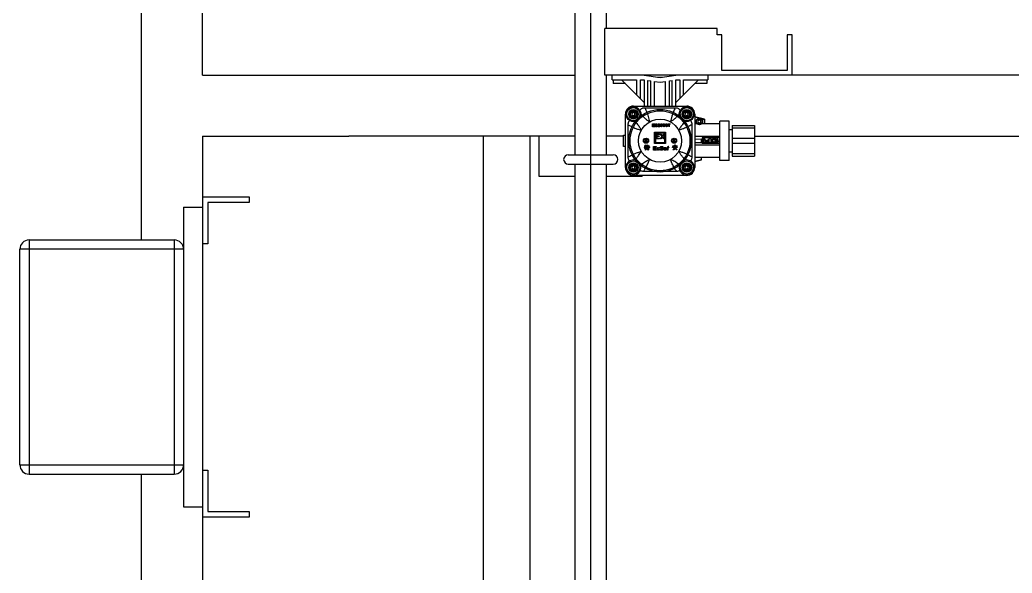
# Model space of a CAD drawing. Header units: millimetres. Extents: x 18255 to 228708, y -2217 to 146640.
# Drawn here: x 95527 to 96587, y 87954 to 88545 of the extents above; entities that cross this region are included whole.
import ezdxf

# ---------------------------------------------------------------- set-up
doc = ezdxf.new("R2010")
doc.units = ezdxf.units.MM
doc.layers.add('设备', color=8, linetype='Continuous')

msp = doc.modelspace()

# ---------------------------------------------------------------- linework, layer by layer
at = {"layer": '设备'}
for p, q in [((95656.6, 88309.9), (95656.6, 90161.2)), ((95721.6, 88485.8), (95721.6, 90161.2)), ((96136.6, 85223.8), (96136.6, 89682.9)), ((96119.8, 88400.8), (96119.8, 89600.9)), ((96153.5, 88535.8), (96153.5, 89600.9)), ((96271.6, 88535.8), (96151.6, 88535.8)), ((96151.6, 88485.8), (96151.6, 88535.8)), ((96271.6, 88528.8), (96271.6, 88535.8)), ((96276.6, 88528.8), (96271.6, 88528.8)), ((96276.6, 88490.8), (96276.6, 88528.8)), ((96351.6, 88528.8), (96346.6, 88528.8)), ((96346.6, 88528.8), (96346.6, 88490.8)), ((96351.6, 88485.8), (96351.6, 88528.8)), ((95721.6, 88485.8), (95878.1, 88485.8)), ((95878.1, 88485.8), (96119.8, 88485.8)), ((96752.9, 88485.8), (96151.6, 88485.8)), ((96153.5, 88400.8), (96153.5, 88485.8)), ((96159.6, 88480.8), (96159.6, 88485.8)), ((96193.6, 88485.8), (96210.6, 88483.4)), ((96210.6, 88483.4), (96227.6, 88485.8)), ((96261.6, 88485.8), (96261.6, 88480.8)), ((96346.6, 88490.8), (96276.6, 88490.8)), ((96159.6, 88480.8), (96185.6, 88480.8)), ((96160.6, 88480.8), (96160.6, 88476.8)), ((96173.6, 88476.8), (96160.6, 88476.8)), ((96193.6, 88456.8), (96169.6, 88480.8)), ((96185.6, 88480.8), (96185.6, 88464.8)), ((96189.6, 88480.8), (96193.3, 88480.8)), ((96189.6, 88460.8), (96189.6, 88480.8)), ((96193.3, 88480.8), (96193.6, 88480.8)), ((96193.6, 88480.8), (96193.6, 88452.8)), ((96197.6, 88480.2), (96200.6, 88479.8)), ((96197.6, 88452.8), (96197.6, 88480.2)), ((96200.6, 88452.8), (96200.6, 88479.8)), ((96204.6, 88479.2), (96210.6, 88478.4)), ((96204.6, 88452.8), (96204.6, 88479.2)), ((96207.8, 88483.8), (96213.4, 88483.8)), ((96210.6, 88478.4), (96216.6, 88479.2)), ((96216.6, 88452.8), (96216.6, 88479.2)), ((96220.6, 88479.8), (96223.6, 88480.2)), ((96220.6, 88452.8), (96220.6, 88479.8)), ((96223.6, 88452.8), (96223.6, 88480.2)), ((96227.6, 88480.8), (96228, 88480.8)), ((96251.6, 88480.8), (96227.6, 88456.8)), ((96227.6, 88452.8), (96227.6, 88480.8)), ((96228, 88480.8), (96231.6, 88480.8)), ((96231.6, 88480.8), (96231.6, 88460.8)), ((96235.6, 88480.8), (96261.6, 88480.8)), ((96235.6, 88464.8), (96235.6, 88480.8)), ((96260.6, 88476.8), (96247.6, 88476.8)), ((96260.6, 88480.8), (96260.6, 88476.8)), ((96182.1, 88452.8), (96239.1, 88452.8)), ((96173.6, 88387.3), (96173.6, 88444.3)), ((96181.2, 88445.9), (96180.4, 88444.3)), ((96180.4, 88444.3), (96181.2, 88442.8)), ((96183, 88445.9), (96181.2, 88445.9)), ((96181.2, 88442.8), (96183, 88442.8)), ((96183.9, 88444.3), (96183, 88445.9)), ((96183, 88442.8), (96183.9, 88444.3)), ((96194.4, 88451.1), (96226.8, 88451.1)), ((96238.2, 88445.9), (96237.4, 88444.3)), ((96237.4, 88444.3), (96238.2, 88442.8)), ((96240, 88445.9), (96238.2, 88445.9)), ((96238.2, 88442.8), (96240, 88442.8)), ((96240.9, 88444.3), (96240, 88445.9)), ((96240, 88442.8), (96240.9, 88444.3)), ((96247.6, 88444.3), (96247.6, 88387.3)), ((96176.6, 88398.5), (96176.6, 88432.9)), ((96202.6, 88433.8), (96204.9, 88433.8)), ((96202.6, 88430.8), (96202.6, 88433.8)), ((96204.9, 88433.5), (96203, 88433.5)), ((96203, 88433.5), (96203, 88432.6)), ((96203, 88432.6), (96204.6, 88432.6)), ((96204.6, 88432.2), (96203, 88432.2)), ((96203, 88432.2), (96203, 88431.2)), ((96203, 88431.2), (96204.9, 88431.2)), ((96204.6, 88432.6), (96204.6, 88432.2)), ((96204.9, 88433.8), (96204.9, 88433.5)), ((96204.9, 88431.2), (96204.9, 88430.8)), ((96205.4, 88431.7), (96205.7, 88431.7)), ((96205.4, 88431.4), (96205.4, 88431.7)), ((96205.6, 88431.1), (96205.4, 88431.4)), ((96205.5, 88433.1), (96205.6, 88433.4)), ((96205.5, 88432.9), (96205.5, 88433.1)), ((96205.6, 88432.6), (96205.5, 88432.9)), ((96205.6, 88433.4), (96205.9, 88433.6)), ((96205.9, 88432.4), (96205.6, 88432.6)), ((96205.9, 88430.9), (96205.6, 88431.1)), ((96205.7, 88431.7), (96205.8, 88431.5)), ((96205.8, 88431.5), (96206, 88431.3)), ((96205.9, 88433.6), (96206.1, 88433.8)), ((96206, 88433.3), (96205.9, 88433.1)), ((96205.9, 88433.1), (96205.9, 88432.9)), ((96205.9, 88432.9), (96206, 88432.7)), ((96206.1, 88432.2), (96205.9, 88432.4)), ((96206.2, 88433.4), (96206, 88433.3)), ((96206, 88432.7), (96206.2, 88432.6)), ((96206, 88431.3), (96206.2, 88431.2)), ((96206.1, 88433.8), (96206.4, 88433.8)), ((96206.4, 88432.2), (96206.1, 88432.2)), ((96206.4, 88433.5), (96206.2, 88433.4)), ((96206.2, 88432.6), (96206.4, 88432.6)), ((96206.2, 88431.2), (96206.7, 88431.2)), ((96206.4, 88433.8), (96206.7, 88433.8)), ((96206.7, 88433.5), (96206.4, 88433.5)), ((96206.4, 88432.6), (96206.7, 88432.6)), ((96206.7, 88432.2), (96206.4, 88432.2)), ((96206.7, 88433.8), (96207, 88433.8)), ((96206.9, 88433.4), (96206.7, 88433.5)), ((96206.7, 88432.6), (96207, 88432.5)), ((96207, 88432.1), (96206.7, 88432.2)), ((96206.7, 88431.2), (96207, 88431.3)), ((96207, 88433.3), (96206.9, 88433.4)), ((96207, 88433.8), (96207.2, 88433.6)), ((96207.1, 88433.1), (96207, 88433.3)), ((96207, 88432.5), (96207.3, 88432.4)), ((96207.2, 88432), (96207, 88432.1)), ((96207, 88431.3), (96207.2, 88431.4)), ((96207.3, 88431), (96207, 88430.9)), ((96207.5, 88433.1), (96207.1, 88433.1)), ((96207.2, 88433.6), (96207.4, 88433.3)), ((96207.3, 88431.8), (96207.2, 88432)), ((96207.2, 88431.4), (96207.3, 88431.6)), ((96207.3, 88432.4), (96207.5, 88432.1)), ((96207.3, 88431.6), (96207.3, 88431.8)), ((96207.5, 88431.3), (96207.3, 88431)), ((96207.4, 88433.3), (96207.5, 88433.1)), ((96207.5, 88432.1), (96207.7, 88431.9)), ((96207.7, 88431.5), (96207.5, 88431.3)), ((96207.7, 88431.9), (96207.7, 88431.5)), ((96208.2, 88433.1), (96208.3, 88433.4)), ((96208.5, 88433.1), (96208.2, 88433.1)), ((96208.2, 88431.2), (96209.9, 88432.7)), ((96208.2, 88430.8), (96208.2, 88431.2)), ((96208.3, 88433.4), (96208.5, 88433.6)), ((96208.5, 88433.6), (96208.8, 88433.8)), ((96208.7, 88433.3), (96208.5, 88433.1)), ((96208.9, 88433.5), (96208.7, 88433.3)), ((96210.2, 88432.6), (96208.7, 88431.2)), ((96208.7, 88431.2), (96210.4, 88431.2)), ((96208.8, 88433.8), (96209.2, 88433.8)), ((96209.2, 88433.5), (96208.9, 88433.5)), ((96209.2, 88433.8), (96209.5, 88433.8)), ((96209.4, 88433.5), (96209.2, 88433.5)), ((96209.7, 88433.5), (96209.4, 88433.5)), ((96209.5, 88433.8), (96209.9, 88433.8)), ((96209.9, 88433.3), (96209.7, 88433.5)), ((96209.9, 88433.8), (96210.1, 88433.6)), ((96210, 88433.1), (96209.9, 88433.3)), ((96209.9, 88432.7), (96210, 88433)), ((96210, 88433), (96210, 88433.1)), ((96210.1, 88433.6), (96210.4, 88433.4)), ((96210.4, 88432.7), (96210.2, 88432.6)), ((96210.4, 88433.4), (96210.4, 88433.1)), ((96210.4, 88433.1), (96210.4, 88433)), ((96210.4, 88433), (96210.4, 88432.7)), ((96210.4, 88431.2), (96210.4, 88430.8)), ((96210.9, 88432.6), (96211, 88432.9)), ((96210.9, 88432), (96210.9, 88432.6)), ((96211, 88431.7), (96210.9, 88432)), ((96211, 88433.1), (96211.2, 88433.4)), ((96211, 88432.9), (96211, 88433.1)), ((96211, 88431.5), (96211, 88431.7)), ((96211.2, 88431.3), (96211, 88431.5)), ((96211.2, 88433.4), (96211.4, 88433.6)), ((96211.3, 88432.9), (96211.2, 88432.6)), ((96211.2, 88432.6), (96211.2, 88432.1)), ((96211.2, 88432.1), (96211.3, 88431.7)), ((96211.4, 88431.1), (96211.2, 88431.3)), ((96211.5, 88433.3), (96211.3, 88432.9)), ((96211.3, 88431.7), (96211.5, 88431.3)), ((96211.4, 88433.6), (96211.7, 88433.8)), ((96211.7, 88430.9), (96211.4, 88431.1)), ((96211.7, 88433.5), (96211.5, 88433.3)), ((96211.5, 88431.3), (96211.7, 88431.2)), ((96211.7, 88433.8), (96212, 88433.8)), ((96212, 88433.5), (96211.7, 88433.5)), ((96211.7, 88431.2), (96212, 88431.2)), ((96212, 88433.8), (96212.4, 88433.8)), ((96212.4, 88433.5), (96212, 88433.5)), ((96212, 88431.2), (96212.4, 88431.2)), ((96212.4, 88433.8), (96212.7, 88433.6)), ((96212.5, 88433.3), (96212.4, 88433.5)), ((96212.4, 88431.2), (96212.5, 88431.3)), ((96212.7, 88431.1), (96212.4, 88430.9)), ((96212.8, 88432.9), (96212.5, 88433.3)), ((96212.5, 88431.3), (96212.8, 88431.7)), ((96212.7, 88433.6), (96212.9, 88433.4)), ((96212.9, 88431.3), (96212.7, 88431.1)), ((96212.9, 88432.6), (96212.8, 88432.9)), ((96212.8, 88431.7), (96212.9, 88432.1)), ((96212.9, 88433.4), (96213, 88433.1)), ((96212.9, 88432.1), (96212.9, 88432.6)), ((96213, 88431.5), (96212.9, 88431.3)), ((96213, 88433.1), (96213.1, 88432.9)), ((96213.1, 88431.7), (96213, 88431.5)), ((96213.1, 88432.9), (96213.2, 88432.6)), ((96213.2, 88432), (96213.1, 88431.7)), ((96213.2, 88432.6), (96213.2, 88432)), ((96213.7, 88432.9), (96213.8, 88433.1)), ((96213.7, 88432.6), (96213.7, 88432.9)), ((96213.7, 88432), (96213.7, 88432.6)), ((96213.7, 88431.7), (96213.7, 88432)), ((96213.8, 88431.5), (96213.7, 88431.7)), ((96213.8, 88433.1), (96213.9, 88433.4)), ((96213.9, 88431.3), (96213.8, 88431.5)), ((96213.9, 88433.4), (96214.1, 88433.6)), ((96214.1, 88431.1), (96213.9, 88431.3)), ((96214.3, 88433.3), (96214, 88432.9)), ((96214, 88432.9), (96214, 88432.6)), ((96214, 88432.6), (96214, 88432.1)), ((96214, 88432.1), (96214, 88431.7)), ((96214, 88431.7), (96214.3, 88431.3)), ((96214.1, 88433.6), (96214.4, 88433.8)), ((96214.4, 88430.9), (96214.1, 88431.1)), ((96214.5, 88433.5), (96214.3, 88433.3)), ((96214.3, 88431.3), (96214.5, 88431.2)), ((96214.4, 88433.8), (96214.8, 88433.8)), ((96214.8, 88433.5), (96214.5, 88433.5)), ((96214.5, 88431.2), (96214.8, 88431.2)), ((96214.8, 88433.8), (96215.2, 88433.8)), ((96215.1, 88433.5), (96214.8, 88433.5)), ((96214.8, 88431.2), (96215.1, 88431.2)), ((96215.3, 88433.3), (96215.1, 88433.5)), ((96215.1, 88431.2), (96215.3, 88431.3)), ((96215.2, 88433.8), (96215.5, 88433.6)), ((96215.5, 88431.1), (96215.2, 88430.9)), ((96215.5, 88432.9), (96215.3, 88433.3)), ((96215.3, 88431.3), (96215.5, 88431.7)), ((96215.5, 88433.6), (96215.7, 88433.4)), ((96215.6, 88432.6), (96215.5, 88432.9)), ((96215.5, 88431.7), (96215.6, 88432.1)), ((96215.7, 88431.3), (96215.5, 88431.1)), ((96215.6, 88432.1), (96215.6, 88432.6)), ((96215.7, 88433.4), (96215.8, 88433.1)), ((96215.8, 88431.5), (96215.7, 88431.3)), ((96215.8, 88433.1), (96215.9, 88432.9)), ((96215.9, 88431.7), (96215.8, 88431.5)), ((96215.9, 88432.9), (96215.9, 88432.6)), ((96215.9, 88432.6), (96215.9, 88432)), ((96215.9, 88432), (96215.9, 88431.7)), ((96216.4, 88432.6), (96216.5, 88432.9)), ((96216.4, 88432), (96216.4, 88432.6)), ((96216.5, 88431.7), (96216.4, 88432)), ((96216.5, 88433.1), (96216.7, 88433.4)), ((96216.5, 88432.9), (96216.5, 88433.1)), ((96216.5, 88431.5), (96216.5, 88431.7)), ((96216.7, 88431.3), (96216.5, 88431.5)), ((96216.7, 88433.4), (96216.9, 88433.6)), ((96216.8, 88432.9), (96216.7, 88432.6)), ((96216.7, 88432.6), (96216.7, 88432.1)), ((96216.7, 88432.1), (96216.8, 88431.7)), ((96216.9, 88431.1), (96216.7, 88431.3)), ((96217, 88433.3), (96216.8, 88432.9)), ((96216.8, 88431.7), (96217, 88431.3)), ((96216.9, 88433.6), (96217.2, 88433.8)), ((96217.2, 88430.9), (96216.9, 88431.1)), ((96217.2, 88433.5), (96217, 88433.3)), ((96217, 88431.3), (96217.2, 88431.2)), ((96217.2, 88433.8), (96217.5, 88433.8)), ((96217.5, 88433.5), (96217.2, 88433.5)), ((96217.2, 88431.2), (96217.5, 88431.2)), ((96217.5, 88433.8), (96217.9, 88433.8)), ((96217.9, 88433.5), (96217.5, 88433.5)), ((96217.5, 88431.2), (96217.9, 88431.2)), ((96217.9, 88433.8), (96218.2, 88433.6)), ((96218, 88433.3), (96217.9, 88433.5)), ((96217.9, 88431.2), (96218, 88431.3)), ((96218.2, 88431.1), (96217.9, 88430.9)), ((96218.3, 88432.9), (96218, 88433.3)), ((96218, 88431.3), (96218.3, 88431.7)), ((96218.2, 88433.6), (96218.4, 88433.4)), ((96218.4, 88431.3), (96218.2, 88431.1)), ((96218.4, 88432.6), (96218.3, 88432.9)), ((96218.3, 88431.7), (96218.4, 88432.1)), ((96218.4, 88433.4), (96218.5, 88433.1)), ((96218.4, 88432.1), (96218.4, 88432.6)), ((96218.5, 88431.5), (96218.4, 88431.3)), ((96218.5, 88433.1), (96218.6, 88432.9)), ((96218.6, 88431.7), (96218.5, 88431.5)), ((96218.6, 88432.9), (96218.7, 88432.6)), ((96218.7, 88432), (96218.6, 88431.7)), ((96218.7, 88432.6), (96218.7, 88432)), ((96219.2, 88433.8), (96221.5, 88433.8)), ((96219.2, 88433.5), (96219.2, 88433.8)), ((96220.2, 88433.5), (96219.2, 88433.5)), ((96220.2, 88430.8), (96220.2, 88433.5)), ((96221.5, 88433.5), (96220.5, 88433.5)), ((96220.5, 88433.5), (96220.5, 88430.8)), ((96221.5, 88433.8), (96221.5, 88433.5)), ((96244.6, 88432.9), (96244.6, 88398.5)), ((96258, 88438.7), (96247.6, 88441.3)), ((96247.6, 88441.2), (96258, 88438.6)), ((96250.2, 88433.8), (96247.6, 88433.8)), ((96251.7, 88437.9), (96250.9, 88436.3)), ((96250.9, 88436.3), (96251.7, 88434.8)), ((96253.5, 88437.9), (96251.7, 88437.9)), ((96251.7, 88434.8), (96253.5, 88434.8)), ((96254.4, 88436.3), (96253.5, 88437.9)), ((96253.5, 88434.8), (96254.4, 88436.3)), ((96258, 88433.8), (96255, 88433.8)), ((96258, 88438.7), (96258, 88433.8)), ((96274.6, 88433.8), (96258, 88433.8)), ((96284.6, 88436.8), (96274.6, 88436.8)), ((96274.6, 88394.8), (96274.6, 88436.8)), ((96284.6, 88394.8), (96284.6, 88436.8)), ((96287.6, 88432.1), (96311.6, 88432.1)), ((96287.6, 88432.1), (96287.6, 88399.5)), ((96311.6, 88432.1), (96311.6, 88399.5)), ((95721.6, 88420.8), (95878.1, 88420.8)), ((95721.6, 88420.8), (95721.6, 87426.9)), ((96119.8, 88420.8), (95878.1, 88420.8)), ((96021.6, 88420.8), (96021.6, 88100.4)), ((96071.6, 88420.8), (96071.6, 88100.4)), ((96081.6, 88377.8), (96081.6, 88420.8)), ((96171.6, 88420.8), (96153.5, 88420.8)), ((96171.6, 88421.8), (96173.6, 88421.8)), ((96171.6, 88409.8), (96171.6, 88421.8)), ((96204.9, 88430.8), (96202.6, 88430.8)), ((96204.6, 88424.8), (96216.6, 88424.8)), ((96204.6, 88412.8), (96204.6, 88424.8)), ((96215.6, 88423.8), (96205.6, 88423.8)), ((96205.6, 88423.8), (96205.6, 88413.8)), ((96206.2, 88430.8), (96205.9, 88430.9)), ((96206.7, 88430.8), (96206.2, 88430.8)), ((96206.4, 88422.8), (96210.2, 88422.8)), ((96206.4, 88417.8), (96206.4, 88422.8)), ((96207, 88430.9), (96206.7, 88430.8)), ((96210.2, 88422.2), (96207, 88422.2)), ((96207, 88422.2), (96207, 88420.8)), ((96207, 88420.8), (96209.7, 88420.8)), ((96210.4, 88430.8), (96208.2, 88430.8)), ((96209.7, 88420.8), (96209.7, 88420.2)), ((96210.2, 88422.8), (96210.2, 88422.2)), ((96212.8, 88420.4), (96211, 88422.8)), ((96211, 88422.8), (96211.6, 88422.8)), ((96211, 88417.8), (96212.8, 88420.4)), ((96211.6, 88422.8), (96213.1, 88420.8)), ((96212, 88430.8), (96211.7, 88430.9)), ((96212.4, 88430.9), (96212, 88430.8)), ((96213.1, 88420.8), (96214.5, 88422.8)), ((96215.2, 88422.8), (96213.4, 88420.4)), ((96213.4, 88420.4), (96215.2, 88417.8)), ((96214.8, 88430.8), (96214.4, 88430.9)), ((96214.5, 88422.8), (96215.2, 88422.8)), ((96215.2, 88430.9), (96214.8, 88430.8)), ((96215.6, 88413.8), (96215.6, 88423.8)), ((96216.6, 88424.8), (96216.6, 88412.8)), ((96217.5, 88430.8), (96217.2, 88430.9)), ((96217.9, 88430.9), (96217.5, 88430.8)), ((96220.5, 88430.8), (96220.2, 88430.8)), ((96284.6, 88427.8), (96287.6, 88427.8)), ((96287.6, 88429.5), (96311.6, 88429.5)), ((96311.6, 88420.8), (96752.9, 88420.8)), ((96173.6, 88409.8), (96171.6, 88409.8)), ((96193.9, 88408.6), (96194.3, 88409.9)), ((96194.3, 88409.9), (96194.4, 88410.7)), ((96195, 88416.9), (96194.4, 88415.8)), ((96194.4, 88415.8), (96195, 88414.8)), ((96194.4, 88410.7), (96194.8, 88410.5)), ((96194.7, 88410.3), (96194.5, 88409.7)), ((96194.8, 88410.4), (96194.7, 88410.3)), ((96194.8, 88410.5), (96194.8, 88410.4)), ((96196.2, 88416.9), (96195, 88416.9)), ((96195, 88414.8), (96196.2, 88414.8)), ((96195, 88411.4), (96195.7, 88411.2)), ((96195, 88409.7), (96195, 88411.4)), ((96195.7, 88411.1), (96195.5, 88410.8)), ((96195.5, 88410.8), (96195.5, 88409.7)), ((96195.7, 88411.2), (96195.7, 88411.1)), ((96195.7, 88409.7), (96195.9, 88410)), ((96195.9, 88410), (96196.2, 88409.6)), ((96196.1, 88410.2), (96196, 88410.4)), ((96196, 88410.4), (96197, 88410.4)), ((96197, 88410.2), (96196.1, 88410.2)), ((96196.9, 88415.8), (96196.2, 88416.9)), ((96196.2, 88414.8), (96196.9, 88415.8)), ((96197, 88411.4), (96197.7, 88411.1)), ((96197, 88410.4), (96197, 88411.4)), ((96197, 88409.4), (96197, 88410.2)), ((96197.7, 88411.1), (96197.5, 88410.9)), ((96197.5, 88410.9), (96197.5, 88410.4)), ((96197.5, 88410.4), (96198.2, 88410.4)), ((96198.8, 88410.2), (96197.5, 88410.2)), ((96197.5, 88410.2), (96197.5, 88409.4)), ((96198.2, 88410.4), (96198.5, 88410.8)), ((96198.5, 88410.8), (96198.6, 88410.8)), ((96198.6, 88410.8), (96198.9, 88410.3)), ((96198.9, 88410.3), (96198.8, 88410.2)), ((96203.6, 88409.8), (96206.6, 88409.8)), ((96203.6, 88405.8), (96203.6, 88409.8)), ((96216.6, 88412.8), (96204.6, 88412.8)), ((96205.6, 88413.8), (96215.6, 88413.8)), ((96210.2, 88417.8), (96206.4, 88417.8)), ((96206.6, 88409.8), (96206.6, 88409.3)), ((96209.7, 88420.2), (96207, 88420.2)), ((96207, 88420.2), (96207, 88418.5)), ((96207, 88418.5), (96210.2, 88418.5)), ((96210.2, 88418.5), (96210.2, 88417.8)), ((96211.6, 88417.8), (96211, 88417.8)), ((96211.4, 88409.6), (96211.8, 88409.7)), ((96213.1, 88419.9), (96211.6, 88417.8)), ((96211.8, 88409.7), (96212.1, 88409.8)), ((96212.1, 88409.8), (96212.5, 88409.8)), ((96212.5, 88409.8), (96212.9, 88409.7)), ((96212.9, 88409.7), (96213.3, 88409.5)), ((96214.5, 88417.8), (96213.1, 88419.9)), ((96215.2, 88417.8), (96214.5, 88417.8)), ((96218.9, 88409.6), (96219.3, 88409.7)), ((96219.3, 88409.7), (96219.7, 88409.8)), ((96219.7, 88409.8), (96220, 88409.8)), ((96220, 88409.8), (96220, 88409.6)), ((96224.2, 88409.7), (96224.3, 88409.8)), ((96224.3, 88409.8), (96224.5, 88409.9)), ((96225, 88416.9), (96224.4, 88415.8)), ((96224.4, 88415.8), (96225, 88414.8)), ((96224.5, 88410.1), (96224.6, 88410.2)), ((96224.5, 88409.9), (96224.5, 88410.1)), ((96224.6, 88410.5), (96224.7, 88410.7)), ((96224.6, 88410.2), (96224.6, 88410.5)), ((96224.7, 88410.8), (96224.8, 88410.8)), ((96224.7, 88410.7), (96224.7, 88410.8)), ((96224.8, 88410.8), (96224.9, 88410.5)), ((96224.9, 88410.5), (96226.5, 88410.5)), ((96225, 88409.9), (96224.9, 88409.7)), ((96226.2, 88416.9), (96225, 88416.9)), ((96225, 88414.8), (96226.2, 88414.8)), ((96228.3, 88410.2), (96225, 88410.2)), ((96225, 88410.2), (96225, 88409.9)), ((96225.8, 88408.8), (96226.3, 88410)), ((96226.2, 88411.4), (96226.1, 88411.5)), ((96226.1, 88411.5), (96226.2, 88411.5)), ((96226.9, 88415.8), (96226.2, 88416.9)), ((96226.2, 88414.8), (96226.9, 88415.8)), ((96226.2, 88411.5), (96226.6, 88411.3)), ((96226.3, 88411.1), (96226.2, 88411.4)), ((96226.4, 88410.9), (96226.3, 88411.1)), ((96226.3, 88410), (96226.9, 88409.7)), ((96226.4, 88410.7), (96226.4, 88410.9)), ((96226.5, 88410.5), (96226.4, 88410.7)), ((96226.6, 88411.3), (96226.8, 88411.2)), ((96226.9, 88410.8), (96226.6, 88410.5)), ((96226.6, 88410.5), (96228.3, 88410.5)), ((96226.8, 88411.2), (96226.9, 88411)), ((96226.9, 88411), (96226.9, 88410.8)), ((96228, 88409.6), (96228.3, 88410.2)), ((96228.4, 88409.9), (96228.2, 88409.6)), ((96228.3, 88410.5), (96228.5, 88410.7)), ((96228.7, 88410), (96228.4, 88409.9)), ((96228.5, 88410.7), (96229, 88410.2)), ((96228.5, 88410.7), (96228.5, 88410.7)), ((96228.9, 88410.1), (96228.7, 88410)), ((96229, 88410.2), (96228.9, 88410.1)), ((96274.6, 88420.3), (96247.6, 88420.3)), ((96247.6, 88417.8), (96255, 88417.6)), ((96247.6, 88413.9), (96255, 88414)), ((96247.6, 88411.3), (96274.6, 88411.3)), ((96255, 88414), (96255, 88417.6)), ((96274.6, 88418.8), (96255.6, 88418.8)), ((96255.6, 88418.8), (96255.6, 88412.8)), ((96274.6, 88412.8), (96255.6, 88412.8)), ((96256.6, 88417.8), (96258.4, 88417.8)), ((96256.6, 88413.8), (96256.6, 88417.8)), ((96258.4, 88413.8), (96256.6, 88413.8)), ((96258.4, 88417.3), (96256.9, 88417.3)), ((96256.9, 88417.3), (96256.9, 88416.2)), ((96256.9, 88416.2), (96258.2, 88416.2)), ((96258.2, 88415.7), (96256.9, 88415.7)), ((96256.9, 88415.7), (96256.9, 88414.3)), ((96256.9, 88414.3), (96258.4, 88414.3)), ((96258.2, 88416.2), (96258.2, 88415.7)), ((96258.4, 88417.8), (96258.4, 88417.3)), ((96258.4, 88414.3), (96258.4, 88413.8)), ((96259.5, 88415.2), (96258.8, 88416.6)), ((96258.8, 88416.6), (96259.1, 88416.6)), ((96258.8, 88413.8), (96259.5, 88415.2)), ((96259.1, 88413.8), (96258.8, 88413.8)), ((96259.1, 88416.6), (96259.7, 88415.5)), ((96259.7, 88414.9), (96259.1, 88413.8)), ((96259.7, 88415.5), (96260.2, 88416.6)), ((96260.2, 88413.8), (96259.7, 88414.9)), ((96260.5, 88416.6), (96259.8, 88415.2)), ((96259.8, 88415.2), (96260.5, 88413.8)), ((96260.2, 88416.6), (96260.5, 88416.6)), ((96260.5, 88413.8), (96260.2, 88413.8)), ((96260.9, 88415.5), (96261, 88415.9)), ((96260.9, 88414.9), (96260.9, 88415.5)), ((96261, 88414.5), (96260.9, 88414.9)), ((96261, 88416), (96261.2, 88416.3)), ((96261, 88415.9), (96261, 88416)), ((96261, 88414.3), (96261, 88414.5)), ((96261.2, 88414.1), (96261, 88414.3)), ((96261.2, 88416.3), (96261.3, 88416.5)), ((96261.3, 88416), (96261.2, 88415.7)), ((96261.2, 88415.7), (96261.2, 88415.5)), ((96261.2, 88415.5), (96261.2, 88414.9)), ((96261.2, 88414.9), (96261.3, 88414.5)), ((96261.3, 88413.9), (96261.2, 88414.1)), ((96261.3, 88416.5), (96261.5, 88416.6)), ((96261.5, 88416.1), (96261.3, 88416)), ((96261.3, 88414.5), (96261.4, 88414.3)), ((96261.5, 88413.8), (96261.3, 88413.9)), ((96261.4, 88414.3), (96261.6, 88414.3)), ((96261.5, 88416.6), (96261.8, 88416.6)), ((96261.8, 88416.1), (96261.5, 88416.1)), ((96261.8, 88413.8), (96261.5, 88413.8)), ((96261.6, 88414.3), (96261.8, 88414.3)), ((96261.8, 88416.6), (96262, 88416.5)), ((96262, 88416), (96261.8, 88416.1)), ((96261.8, 88414.3), (96262, 88414.3)), ((96262, 88413.9), (96261.8, 88413.8)), ((96262, 88416.5), (96262.1, 88416.4)), ((96262.2, 88415.9), (96262, 88416)), ((96262, 88414.3), (96262.2, 88414.5)), ((96262.1, 88414), (96262, 88413.9)), ((96262.1, 88416.4), (96262.2, 88416.2)), ((96262.2, 88414.2), (96262.1, 88414)), ((96262.2, 88416.2), (96262.3, 88416)), ((96262.3, 88415.6), (96262.2, 88415.9)), ((96262.2, 88414.5), (96262.3, 88414.8)), ((96262.3, 88414.3), (96262.2, 88414.2)), ((96262.3, 88417.8), (96262.5, 88417.8)), ((96262.3, 88416), (96262.3, 88417.8)), ((96262.3, 88414.8), (96262.3, 88415.6)), ((96262.3, 88413.8), (96262.3, 88414.3)), ((96262.5, 88413.8), (96262.3, 88413.8)), ((96262.5, 88417.8), (96262.5, 88413.8)), ((96265.4, 88418), (96262.9, 88418)), ((96262.9, 88418), (96262.9, 88413.8)), ((96262.9, 88413.8), (96265.4, 88413.8)), ((96265.4, 88413.8), (96265.4, 88418)), ((96266.2, 88416.5), (96266.3, 88416.9)), ((96266.2, 88415.2), (96266.2, 88416.5)), ((96266.3, 88414.8), (96266.2, 88415.2)), ((96266.3, 88416.9), (96266.4, 88417.2)), ((96266.4, 88414.4), (96266.3, 88414.8)), ((96266.4, 88417.2), (96266.6, 88417.6)), ((96266.6, 88414.1), (96266.4, 88414.4)), ((96266.6, 88416.8), (96266.5, 88416.5)), ((96266.5, 88416.5), (96266.5, 88415.2)), ((96266.5, 88415.2), (96266.6, 88414.9)), ((96266.6, 88417.6), (96266.8, 88417.7)), ((96266.7, 88417.1), (96266.6, 88416.8)), ((96266.6, 88414.9), (96266.7, 88414.6)), ((96266.8, 88413.9), (96266.6, 88414.1)), ((96266.8, 88417.2), (96266.7, 88417.1)), ((96266.7, 88414.6), (96266.8, 88414.4)), ((96266.8, 88417.7), (96267, 88417.8)), ((96267, 88417.3), (96266.8, 88417.2)), ((96266.8, 88414.4), (96267, 88414.3)), ((96267, 88413.8), (96266.8, 88413.9)), ((96267, 88417.8), (96267.5, 88417.8)), ((96267.5, 88417.3), (96267, 88417.3)), ((96267, 88414.3), (96267.5, 88414.3)), ((96267.5, 88413.8), (96267, 88413.8)), ((96267.5, 88417.8), (96267.7, 88417.7)), ((96267.7, 88417.2), (96267.5, 88417.3)), ((96267.5, 88414.3), (96267.7, 88414.4)), ((96267.7, 88413.9), (96267.5, 88413.8)), ((96267.7, 88417.7), (96267.9, 88417.6)), ((96267.8, 88417.1), (96267.7, 88417.2)), ((96267.7, 88414.4), (96267.8, 88414.6)), ((96267.9, 88414.1), (96267.7, 88413.9)), ((96267.9, 88416.8), (96267.8, 88417.1)), ((96267.8, 88414.6), (96267.9, 88414.9)), ((96267.9, 88417.6), (96268.1, 88417.2)), ((96268.2, 88416.8), (96267.9, 88416.8)), ((96267.9, 88414.9), (96268.2, 88414.9)), ((96268.1, 88414.4), (96267.9, 88414.1)), ((96268.1, 88417.2), (96268.2, 88416.8)), ((96268.2, 88414.9), (96268.1, 88414.4)), ((96268.6, 88417.8), (96270.5, 88417.8)), ((96268.6, 88417.4), (96268.6, 88417.8)), ((96269.4, 88417.4), (96268.6, 88417.4)), ((96269.4, 88413.8), (96269.4, 88417.4)), ((96269.7, 88413.8), (96269.4, 88413.8)), ((96270.5, 88417.4), (96269.7, 88417.4)), ((96269.7, 88417.4), (96269.7, 88413.8)), ((96270.5, 88417.8), (96270.5, 88417.4)), ((96270.9, 88416.7), (96271, 88417.2)), ((96270.9, 88416.1), (96270.9, 88416.7)), ((96270.9, 88415.5), (96270.9, 88416.1)), ((96270.9, 88414.9), (96270.9, 88415.5)), ((96271, 88414.5), (96270.9, 88414.9)), ((96271, 88417.2), (96271.2, 88417.5)), ((96271.2, 88414.2), (96271, 88414.5)), ((96271.2, 88416.6), (96271.1, 88416.1)), ((96271.1, 88416), (96271.4, 88416.3)), ((96271.1, 88416.1), (96271.1, 88416)), ((96271.2, 88417.5), (96271.4, 88417.7)), ((96271.3, 88417.2), (96271.2, 88416.9)), ((96271.2, 88416.9), (96271.2, 88416.6)), ((96271.3, 88415.7), (96271.2, 88415.5)), ((96271.2, 88415.5), (96271.2, 88415.3)), ((96271.2, 88415.3), (96271.2, 88415)), ((96271.2, 88415), (96271.2, 88414.8)), ((96271.2, 88414.8), (96271.3, 88414.5)), ((96271.4, 88413.9), (96271.2, 88414.2)), ((96271.5, 88417.3), (96271.3, 88417.2)), ((96271.5, 88415.9), (96271.3, 88415.7)), ((96271.3, 88414.5), (96271.5, 88414.3)), ((96271.4, 88417.7), (96271.7, 88417.8)), ((96271.4, 88416.3), (96271.7, 88416.4)), ((96271.7, 88413.8), (96271.4, 88413.9)), ((96271.6, 88417.4), (96271.5, 88417.3)), ((96271.6, 88416), (96271.5, 88415.9)), ((96271.5, 88414.3), (96271.6, 88414.3)), ((96271.9, 88417.4), (96271.6, 88417.4)), ((96272, 88416), (96271.6, 88416)), ((96271.6, 88414.3), (96272, 88414.3)), ((96271.7, 88417.8), (96271.9, 88417.8)), ((96271.7, 88416.4), (96271.9, 88416.4)), ((96271.9, 88413.8), (96271.7, 88413.8)), ((96271.9, 88417.8), (96272.1, 88417.7)), ((96272.1, 88417.3), (96271.9, 88417.4)), ((96271.9, 88416.4), (96272.2, 88416.3)), ((96272.2, 88413.9), (96271.9, 88413.8)), ((96272.1, 88415.9), (96272, 88416)), ((96272, 88414.3), (96272.1, 88414.3)), ((96272.1, 88417.7), (96272.4, 88417.5)), ((96272.2, 88417.2), (96272.1, 88417.3)), ((96272.3, 88415.7), (96272.1, 88415.9)), ((96272.1, 88414.3), (96272.3, 88414.5)), ((96272.3, 88416.9), (96272.2, 88417.2)), ((96272.2, 88416.3), (96272.4, 88416)), ((96272.4, 88414.2), (96272.2, 88413.9)), ((96272.6, 88416.9), (96272.3, 88416.9)), ((96272.4, 88415.5), (96272.3, 88415.7)), ((96272.3, 88414.5), (96272.4, 88414.8)), ((96272.4, 88417.5), (96272.5, 88417.2)), ((96272.4, 88416), (96272.6, 88415.8)), ((96272.4, 88415.3), (96272.4, 88415.5)), ((96272.4, 88415), (96272.4, 88415.3)), ((96272.4, 88414.8), (96272.4, 88415)), ((96272.6, 88414.5), (96272.4, 88414.2)), ((96272.5, 88417.2), (96272.6, 88416.9)), ((96272.6, 88415.8), (96272.7, 88415.4)), ((96272.7, 88414.9), (96272.6, 88414.5)), ((96272.7, 88415.4), (96272.7, 88414.9)), ((96287.6, 88418.4), (96311.6, 88418.4)), ((96287.6, 88413.2), (96311.6, 88413.2)), ((96112.6, 88400.8), (96160.6, 88400.8)), ((96194, 88408.5), (96193.9, 88408.6)), ((96193.9, 88408), (96195, 88408.4)), ((96194.3, 88407.5), (96193.9, 88408)), ((96194.5, 88409.5), (96194, 88408.5)), ((96195, 88408), (96194.3, 88407.5)), ((96194.5, 88409.7), (96195, 88409.7)), ((96195, 88409.5), (96194.5, 88409.5)), ((96194.9, 88406), (96195, 88408)), ((96195, 88405.9), (96194.9, 88406)), ((96195, 88408.4), (96195, 88409.5)), ((96195.4, 88406.2), (96195, 88405.9)), ((96195.5, 88408.3), (96195.4, 88406.2)), ((96195.5, 88409.7), (96195.7, 88409.7)), ((96196.2, 88409.5), (96195.5, 88409.5)), ((96195.5, 88409.5), (96195.5, 88408.7)), ((96195.5, 88408.7), (96196, 88408.9)), ((96196.1, 88408.8), (96195.5, 88408.3)), ((96195.8, 88409.1), (96195.7, 88409.4)), ((96195.7, 88409.4), (96197, 88409.4)), ((96197.8, 88409.1), (96195.8, 88409.1)), ((96195.9, 88408.2), (96195.8, 88408.4)), ((96195.8, 88408.4), (96197.7, 88408.4)), ((96197.7, 88408.2), (96195.9, 88408.2)), ((96196, 88408.9), (96196.1, 88408.9)), ((96196.1, 88408.9), (96196.1, 88408.8)), ((96196.2, 88409.6), (96196.2, 88409.5)), ((96196.2, 88407.9), (96196.3, 88408)), ((96196.2, 88407.8), (96196.2, 88407.9)), ((96196.5, 88407.5), (96196.2, 88407.8)), ((96196.3, 88408), (96197, 88407.6)), ((96196.6, 88407.3), (96196.5, 88407.5)), ((96196.6, 88407.1), (96196.6, 88407.3)), ((96196.7, 88406.9), (96196.6, 88407.1)), ((96196.9, 88406.9), (96196.7, 88406.9)), ((96197, 88407.1), (96196.9, 88406.9)), ((96196.9, 88406.7), (96197.6, 88406.7)), ((96196.9, 88406.6), (96196.9, 88406.7)), ((96197.1, 88406.5), (96196.9, 88406.6)), ((96197, 88407.6), (96197.2, 88407.3)), ((96197.2, 88407.3), (96197, 88407.1)), ((96197.4, 88406.2), (96197.1, 88406.5)), ((96197.5, 88406), (96197.4, 88406.2)), ((96197.5, 88409.4), (96198.5, 88409.4)), ((96197.6, 88405.9), (96197.5, 88406)), ((96197.6, 88406.7), (96197.7, 88406.8)), ((96198.1, 88406.2), (96197.6, 88405.9)), ((96197.7, 88408.4), (96197.8, 88409.1)), ((96197.7, 88406.8), (96197.7, 88408.2)), ((96197.9, 88409.1), (96198.3, 88408.9)), ((96199.2, 88409.1), (96197.9, 88409.1)), ((96198.2, 88406.5), (96198.1, 88406.2)), ((96198.3, 88408.8), (96198.2, 88408.7)), ((96198.2, 88408.7), (96198.2, 88408.4)), ((96198.2, 88408.4), (96198.5, 88408.4)), ((96199.3, 88408.2), (96198.2, 88408.2)), ((96198.2, 88408.2), (96198.2, 88406.5)), ((96198.3, 88408.9), (96198.3, 88408.8)), ((96198.5, 88409.4), (96198.7, 88409.7)), ((96198.5, 88408.4), (96198.8, 88408.8)), ((96198.7, 88409.7), (96198.8, 88409.7)), ((96198.8, 88409.7), (96199.3, 88409.3)), ((96198.8, 88408.8), (96198.9, 88408.8)), ((96198.9, 88408.8), (96199.4, 88408.3)), ((96199.3, 88409.3), (96199.2, 88409.1)), ((96199.4, 88408.3), (96199.3, 88408.2)), ((96206.6, 88405.8), (96203.6, 88405.8)), ((96206.6, 88409.3), (96204.1, 88409.3)), ((96204.1, 88409.3), (96204.1, 88408.2)), ((96204.1, 88408.2), (96206.3, 88408.2)), ((96206.3, 88407.7), (96204.1, 88407.7)), ((96204.1, 88407.7), (96204.1, 88406.3)), ((96204.1, 88406.3), (96206.6, 88406.3)), ((96206.3, 88408.2), (96206.3, 88407.7)), ((96206.6, 88406.3), (96206.6, 88405.8)), ((96208.4, 88407.2), (96207.3, 88408.6)), ((96207.3, 88408.6), (96207.8, 88408.6)), ((96207.3, 88405.8), (96208.4, 88407.2)), ((96207.8, 88405.8), (96207.3, 88405.8)), ((96207.8, 88408.6), (96208.7, 88407.5)), ((96208.7, 88406.9), (96207.8, 88405.8)), ((96208.7, 88407.5), (96209.6, 88408.6)), ((96209.6, 88405.8), (96208.7, 88406.9)), ((96210.1, 88408.6), (96208.9, 88407.2)), ((96208.9, 88407.2), (96210.1, 88405.8)), ((96209.6, 88408.6), (96210.1, 88408.6)), ((96210.1, 88405.8), (96209.6, 88405.8)), ((96210.8, 88406.9), (96211.3, 88406.9)), ((96210.9, 88406.6), (96210.8, 88406.9)), ((96211.1, 88406.2), (96210.9, 88406.6)), ((96211, 88408.9), (96211.1, 88409.2)), ((96211, 88408.6), (96211, 88408.9)), ((96211.1, 88408.2), (96211, 88408.6)), ((96211.1, 88409.2), (96211.4, 88409.6)), ((96211.4, 88407.9), (96211.1, 88408.2)), ((96211.5, 88405.9), (96211.1, 88406.2)), ((96211.3, 88406.9), (96211.4, 88406.7)), ((96211.8, 88407.7), (96211.4, 88407.9)), ((96211.4, 88406.7), (96211.6, 88406.4)), ((96211.6, 88409.1), (96211.5, 88408.8)), ((96211.5, 88408.8), (96211.5, 88408.6)), ((96211.5, 88408.6), (96211.6, 88408.4)), ((96211.9, 88405.8), (96211.5, 88405.9)), ((96211.9, 88409.2), (96211.6, 88409.1)), ((96211.6, 88408.4), (96211.9, 88408.2)), ((96211.6, 88406.4), (96211.9, 88406.3)), ((96212.1, 88407.6), (96211.8, 88407.7)), ((96212.1, 88409.3), (96211.9, 88409.2)), ((96211.9, 88408.2), (96212.1, 88408.1)), ((96211.9, 88406.3), (96212.6, 88406.3)), ((96212.6, 88405.8), (96211.9, 88405.8)), ((96212.6, 88409.3), (96212.1, 88409.3)), ((96212.1, 88408.1), (96212.6, 88408.1)), ((96212.6, 88407.6), (96212.1, 88407.6)), ((96212.9, 88409.2), (96212.6, 88409.3)), ((96212.6, 88408.1), (96213, 88408)), ((96212.9, 88407.5), (96212.6, 88407.6)), ((96212.6, 88406.3), (96212.9, 88406.4)), ((96213, 88405.9), (96212.6, 88405.8)), ((96213, 88409.1), (96212.9, 88409.2)), ((96213.2, 88407.4), (96212.9, 88407.5)), ((96212.9, 88406.4), (96213.2, 88406.6)), ((96213.1, 88408.9), (96213, 88409.1)), ((96213, 88408), (96213.4, 88407.9)), ((96213.4, 88406.1), (96213, 88405.9)), ((96213.6, 88408.9), (96213.1, 88408.9)), ((96213.4, 88407.1), (96213.2, 88407.4)), ((96213.2, 88406.6), (96213.4, 88406.9)), ((96213.3, 88409.5), (96213.5, 88409.2)), ((96213.4, 88407.9), (96213.7, 88407.5)), ((96213.4, 88406.9), (96213.4, 88407.1)), ((96213.7, 88406.4), (96213.4, 88406.1)), ((96213.5, 88409.2), (96213.6, 88408.9)), ((96213.7, 88407.5), (96213.9, 88407.2)), ((96213.9, 88406.8), (96213.7, 88406.4)), ((96213.9, 88407.2), (96213.9, 88406.8)), ((96214.5, 88408), (96214.6, 88408.2)), ((96214.5, 88407.9), (96214.5, 88408)), ((96214.9, 88407.9), (96214.5, 88407.9)), ((96214.5, 88406.9), (96214.7, 88407.2)), ((96214.5, 88406.6), (96214.5, 88406.9)), ((96214.6, 88406.3), (96214.5, 88406.6)), ((96214.6, 88408.2), (96214.8, 88408.4)), ((96214.9, 88406), (96214.6, 88406.3)), ((96214.7, 88407.2), (96214.9, 88407.4)), ((96214.8, 88408.4), (96214.9, 88408.5)), ((96214.9, 88408.5), (96215.5, 88408.6)), ((96215, 88408), (96214.9, 88407.9)), ((96214.9, 88407.4), (96215.2, 88407.5)), ((96215, 88405.9), (96214.9, 88406)), ((96215.2, 88408.1), (96215, 88408)), ((96215.4, 88405.8), (96215, 88405.9)), ((96215.5, 88408.2), (96215.2, 88408.1)), ((96215.2, 88407.5), (96215.7, 88407.6)), ((96215.9, 88405.8), (96215.4, 88405.8)), ((96215.5, 88408.6), (96216, 88408.6)), ((96216, 88408.2), (96215.5, 88408.2)), ((96215.7, 88407.6), (96216.6, 88407.6)), ((96216.3, 88405.9), (96215.9, 88405.8)), ((96216, 88408.6), (96216.5, 88408.5)), ((96216.4, 88408.1), (96216, 88408.2)), ((96216.5, 88406.1), (96216.3, 88405.9)), ((96216.5, 88408), (96216.4, 88408.1)), ((96216.5, 88408.5), (96216.8, 88408.3)), ((96216.6, 88407.9), (96216.5, 88408)), ((96216.6, 88406.3), (96216.5, 88406.1)), ((96216.6, 88407.6), (96216.6, 88407.9)), ((96216.7, 88406), (96216.6, 88406.3)), ((96216.8, 88405.8), (96216.7, 88406)), ((96216.8, 88408.3), (96216.9, 88408.1)), ((96217.2, 88405.8), (96216.8, 88405.8)), ((96216.9, 88408.1), (96217, 88407.9)), ((96217, 88407.9), (96217, 88406.5)), ((96217, 88406.5), (96217.1, 88406.1)), ((96217.1, 88406.1), (96217.2, 88405.8)), ((96217.9, 88408.6), (96218.7, 88408.6)), ((96217.9, 88408.2), (96217.9, 88408.6)), ((96218.7, 88408.2), (96217.9, 88408.2)), ((96218.7, 88409.1), (96218.8, 88409.3)), ((96218.7, 88408.6), (96218.7, 88409.1)), ((96218.7, 88405.8), (96218.7, 88408.2)), ((96219.1, 88405.8), (96218.7, 88405.8)), ((96218.8, 88409.3), (96218.9, 88409.6)), ((96219.2, 88409.2), (96219.1, 88409)), ((96219.1, 88409), (96219.1, 88408.6)), ((96219.1, 88408.6), (96219.9, 88408.6)), ((96219.9, 88408.2), (96219.1, 88408.2)), ((96219.1, 88408.2), (96219.1, 88405.8)), ((96219.4, 88409.4), (96219.2, 88409.2)), ((96219.5, 88409.5), (96219.4, 88409.4)), ((96220, 88409.6), (96219.5, 88409.5)), ((96219.9, 88408.6), (96219.9, 88408.2)), ((96224, 88408.5), (96223.9, 88408.8)), ((96223.9, 88408.8), (96225.8, 88408.8)), ((96225.7, 88408.5), (96224, 88408.5)), ((96224.2, 88409.5), (96224.2, 88409.7)), ((96224.4, 88409.4), (96224.2, 88409.5)), ((96224.2, 88406.1), (96224.4, 88406.2)), ((96224.3, 88406), (96224.2, 88406.1)), ((96225.2, 88406.1), (96224.3, 88406)), ((96224.7, 88409.4), (96224.4, 88409.4)), ((96224.4, 88406.2), (96224.8, 88406.3)), ((96224.8, 88409.5), (96224.7, 88409.4)), ((96224.9, 88409.7), (96224.8, 88409.5)), ((96224.8, 88406.3), (96225.3, 88406.6)), ((96225.2, 88407.5), (96225.7, 88408.5)), ((96225.5, 88407.5), (96225.2, 88407.5)), ((96225.2, 88407.5), (96225.2, 88407.5)), ((96225.9, 88406.4), (96225.2, 88406.1)), ((96225.3, 88406.6), (96225.8, 88406.8)), ((96226.3, 88407.2), (96225.5, 88407.5)), ((96225.8, 88406.8), (96226.3, 88407.2)), ((96226.4, 88406.7), (96225.9, 88406.4)), ((96226.6, 88409.5), (96226.2, 88408.8)), ((96226.2, 88408.8), (96228.4, 88408.8)), ((96226.8, 88407), (96226.4, 88406.7)), ((96226.9, 88409.7), (96226.6, 88409.5)), ((96227.7, 88406.5), (96226.8, 88407)), ((96227.7, 88408.5), (96227.1, 88407.4)), ((96227.1, 88407.4), (96228, 88407)), ((96229.1, 88408.5), (96227.7, 88408.5)), ((96228.3, 88406.1), (96227.7, 88406.5)), ((96228.2, 88409.6), (96228, 88409.6)), ((96228, 88407), (96228.3, 88406.8)), ((96228.3, 88406.8), (96228.5, 88406.6)), ((96228.4, 88406.1), (96228.3, 88406.1)), ((96228.4, 88408.8), (96228.6, 88409.2)), ((96228.5, 88406.2), (96228.4, 88406.1)), ((96228.5, 88406.6), (96228.5, 88406.2)), ((96228.6, 88409.2), (96228.7, 88409.2)), ((96228.7, 88409.2), (96229.2, 88408.7)), ((96229.2, 88408.7), (96229.1, 88408.5)), ((96284.6, 88403.8), (96287.6, 88403.8)), ((96287.6, 88402.1), (96311.6, 88402.1)), ((96287.6, 88399.5), (96311.6, 88399.5)), ((96112.6, 88390.8), (96160.6, 88390.8)), ((96119.8, 87342), (96119.8, 88390.8)), ((96153.5, 87342), (96153.5, 88390.8)), ((96181.2, 88388.9), (96180.4, 88387.3)), ((96183, 88388.9), (96181.2, 88388.9)), ((96183.9, 88387.3), (96183, 88388.9)), ((96238.2, 88388.9), (96237.4, 88387.3)), ((96240, 88388.9), (96238.2, 88388.9)), ((96240.9, 88387.3), (96240, 88388.9)), ((96255, 88397.9), (96247.6, 88397.9)), ((96247.6, 88393.5), (96255, 88395.4)), ((96255, 88395.3), (96247.6, 88393.5)), ((96255, 88395.3), (96255, 88397.9)), ((96274.6, 88397.8), (96255, 88397.8)), ((96284.6, 88394.8), (96274.6, 88394.8)), ((96180.4, 88387.3), (96181.2, 88385.8)), ((96181.2, 88385.8), (96183, 88385.8)), ((96239.1, 88378.8), (96182.1, 88378.8)), ((96183, 88385.8), (96183.9, 88387.3)), ((96191.6, 88377.8), (96191.6, 88378.8)), ((96228.5, 88383.1), (96192.7, 88383.1)), ((96237.4, 88387.3), (96238.2, 88385.8)), ((96238.2, 88385.8), (96240, 88385.8)), ((96240, 88385.8), (96240.9, 88387.3)), ((96119.8, 88377.8), (96081.6, 88377.8)), ((96191.6, 88377.8), (96153.5, 88377.8)), ((95721.6, 88355.9), (95771.6, 88355.9)), ((95771.6, 88349.9), (95727.6, 88349.9)), ((95727.6, 88349.9), (95727.6, 88305.9)), ((95771.6, 88355.9), (95771.6, 88349.9)), ((95701.6, 88344.9), (95721.6, 88344.9)), ((95701.6, 88344.9), (95701.6, 88024.9)), ((95536.6, 88309.9), (95691.6, 88309.9)), ((95536.6, 88309.9), (95536.6, 88059.9)), ((95691.6, 88309.9), (95691.6, 88059.9)), ((95727.6, 88305.9), (95721.6, 88305.9)), ((95701.6, 88299.9), (95526.6, 88299.9)), ((95526.6, 88069.9), (95526.6, 88299.9)), ((96021.6, 88100.4), (96021.6, 87513.4)), ((96071.6, 88100.4), (96071.6, 87513.4)), ((95526.6, 88069.9), (95701.6, 88069.9)), ((95536.6, 88059.9), (95691.6, 88059.9)), ((95656.6, 87857.4), (95656.6, 88059.9)), ((95721.6, 88063.9), (95727.6, 88063.9)), ((95727.6, 88063.9), (95727.6, 88019.9)), ((95701.6, 88024.9), (95721.6, 88024.9)), ((95727.6, 88019.9), (95771.6, 88019.9)), ((95771.6, 88019.9), (95771.6, 88013.9)), ((95771.6, 88013.9), (95721.6, 88013.9))]:
    msp.add_line(p, q, dxfattribs=at)
for centre, radius in [((96182.1, 88444.3), 8), ((96239.1, 88444.3), 8), ((96182.1, 88444.3), 7), ((96182.1, 88444.3), 5), ((96210.6, 88415.8), 33.4), ((96182.1, 88444.3), 4), ((96210.6, 88415.8), 32), ((96182.1, 88444.3), 3.5), ((96182.1, 88444.3), 3), ((96239.1, 88444.3), 7), ((96239.1, 88444.3), 5), ((96239.1, 88444.3), 4), ((96239.1, 88444.3), 3.5), ((96239.1, 88444.3), 3), ((96210.6, 88415.8), 23), ((96252.6, 88436.3), 3.5), ((96252.6, 88436.3), 3), ((96195.6, 88415.8), 2.75), ((96195.6, 88415.8), 2.25), ((96225.6, 88415.8), 2.75), ((96225.6, 88415.8), 2.25), ((96182.1, 88387.3), 7), ((96182.1, 88387.3), 5), ((96182.1, 88387.3), 4), ((96182.1, 88387.3), 3.5), ((96182.1, 88387.3), 3), ((96239.1, 88387.3), 7), ((96239.1, 88387.3), 5), ((96239.1, 88387.3), 4), ((96239.1, 88387.3), 3.5), ((96239.1, 88387.3), 3)]:
    msp.add_circle(centre, radius, dxfattribs=at)
for centre, radius, start, end in [((96182.1, 88444.3), 8.5, 90, 180), ((96239.1, 88444.3), 8.5, 0, 90), ((96112.6, 88395.8), 5, 90, 270), ((96160.6, 88395.8), 5, 270, 90), ((96182.1, 88387.3), 8, 58.2968, 22.8672), ((96182.1, 88387.3), 8, 40.5599, 58.2805), ((96182.1, 88387.3), 8, 22.8815, 40.599), ((96239.1, 88387.3), 8, 157.1328, 121.7032), ((96239.1, 88387.3), 8, 139.4076, 157.1134), ((96239.1, 88387.3), 8, 121.725, 139.4332), ((96182.1, 88387.3), 8.5, 180, 270), ((96239.1, 88387.3), 8.5, 270, 0), ((95536.6, 88299.9), 10, 90, 180), ((95691.6, 88299.9), 10, 0, 90), ((95536.6, 88069.9), 10, 180, 270), ((95691.6, 88069.9), 10, 270, 0)]:
    msp.add_arc(centre, radius, start, end, dxfattribs=at)
for points, start_tangent, end_tangent in [([(96189.1, 88448.2), (96189.8, 88449.1), (96190.5, 88449.8), (96191.3, 88450.4), (96192.3, 88450.8), (96193.3, 88451), (96194.4, 88451.1)], (0.538728, 0.842479), (1, 0.000018)), ([(96190.1, 88444.3), (96192.4, 88441.8), (96194.6, 88439.6), (96196.8, 88437.8), (96199.4, 88435.9)], (0.647001, -0.762489), (0.812714, -0.582663)), ([(96194.4, 88451.1), (96195.9, 88447.7), (96197.1, 88444.5), (96198, 88441.6), (96198.7, 88438.9), (96199.4, 88435.9)], (0.411339, -0.911482), (0.224302, -0.97452)), ([(96226.8, 88451.1), (96225.8, 88448.8), (96225, 88446.7), (96224.2, 88444.8), (96223.6, 88443), (96223.1, 88441.4), (96222.7, 88439.9), (96222.4, 88438.5), (96222.1, 88437.2), (96221.8, 88435.9)], (-0.411293, -0.911503), (-0.223383, -0.974731)), ([(96231.1, 88444.3), (96229.8, 88442.8), (96228.5, 88441.5), (96227.3, 88440.3), (96226.2, 88439.2), (96225, 88438.3), (96223.9, 88437.5), (96222.8, 88436.7), (96221.8, 88435.9)], (-0.647122, -0.762386), (-0.812305, -0.583232)), ([(96226.8, 88451.1), (96227.9, 88451), (96229, 88450.8), (96229.9, 88450.4), (96230.7, 88449.8), (96231.5, 88449.1), (96232.1, 88448.2)], (1, -0.000007), (0.538725, -0.842482)), ([(96176.6, 88432.9), (96176.7, 88434.1), (96176.9, 88435.1), (96177.2, 88436), (96177.6, 88436.8), (96178.1, 88437.4)], (0.000001, 1), (0.646676, 0.762765)), ([(96176.6, 88432.9), (96177.9, 88432.2), (96179.6, 88431.3), (96181.6, 88430.3), (96183.6, 88429.4), (96185.6, 88428.6), (96187.4, 88428), (96189.1, 88427.5), (96190.6, 88427.1)], (0.868706, -0.495328), (0.962355, -0.271797)), ([(96183.8, 88436.5), (96185.2, 88434.9), (96186.6, 88433.2), (96187.8, 88431.6), (96188.9, 88430), (96189.8, 88428.4), (96190.6, 88427.1)], (0.682931, -0.730483), (0.496153, -0.868235)), ([(96237.5, 88436.5), (96236.1, 88435), (96234.7, 88433.3), (96233.5, 88431.7), (96232.4, 88430), (96231.4, 88428.5), (96230.7, 88427.1)], (-0.68293, -0.730483), (-0.49576, -0.86846)), ([(96244.6, 88432.9), (96243.4, 88432.3), (96241.7, 88431.4), (96239.8, 88430.4), (96237.8, 88429.5), (96235.8, 88428.7), (96234, 88428.1), (96232.2, 88427.5), (96230.7, 88427.1)], (-0.868704, -0.495332), (-0.962498, -0.271289)), ([(96243.1, 88437.4), (96243.6, 88436.8), (96244, 88436), (96244.3, 88435.1), (96244.5, 88434.1), (96244.6, 88432.9)], (0.646677, -0.762764), (0.000001, -1)), ([(96176.6, 88398.5), (96180.4, 88400.5), (96183.9, 88402.2), (96187.2, 88403.4), (96190.6, 88404.6)], (0.873543, 0.486747), (0.951888, 0.306447)), ([(96183.5, 88395.2), (96185.7, 88397.6), (96187.5, 88399.9), (96189.1, 88402.2), (96190.6, 88404.6)], (0.691769, 0.722118), (0.520377, 0.853937)), ([(96237.7, 88395.2), (96235.6, 88397.5), (96233.8, 88399.8), (96232.2, 88402.1), (96230.7, 88404.6)], (-0.691796, 0.722093), (-0.52014, 0.854081)), ([(96244.6, 88398.5), (96240.8, 88400.5), (96237.4, 88402.1), (96234.1, 88403.4), (96230.7, 88404.6)], (-0.873558, 0.486721), (-0.951969, 0.306196)), ([(96178, 88394.2), (96177.4, 88395), (96177, 88396), (96176.7, 88397.2), (96176.6, 88398.5)], (-0.625022, 0.780607), (-0.000048, 1)), ([(96189.6, 88390), (96191.9, 88391.6), (96193.9, 88393), (96195.9, 88394.1), (96197.7, 88395), (96199.4, 88395.7)], (0.800528, 0.599295), (0.909509, 0.415684)), ([(96192.7, 88383.1), (96194.4, 88385.5), (96195.8, 88387.8), (96197, 88390), (96198, 88392), (96198.7, 88393.9), (96199.4, 88395.7)], (0.578345, 0.815792), (0.349638, 0.936885)), ([(96228.5, 88383.1), (96226.8, 88385.5), (96225.4, 88387.8), (96224.2, 88390), (96223.2, 88392), (96222.5, 88393.9), (96221.8, 88395.7)], (-0.578371, 0.815774), (-0.349638, 0.936885)), ([(96231.6, 88390), (96229.4, 88391.6), (96227.3, 88393), (96225.3, 88394.1), (96223.5, 88395), (96221.8, 88395.7)], (-0.800511, 0.599318), (-0.90951, 0.415683)), ([(96244.6, 88398.5), (96244.5, 88397.2), (96244.2, 88396), (96243.8, 88395), (96243.3, 88394.2)], (-0.000053, -1), (-0.625019, -0.780609)), ([(96192.7, 88383.1), (96191.4, 88383.2), (96190.3, 88383.3), (96189.2, 88383.7)], (-1, 0.000024), (-0.931312, 0.364222)), ([(96232, 88383.7), (96231, 88383.3), (96229.8, 88383.2), (96228.5, 88383.1)], (-0.93133, -0.364176), (-1, -0.000019))]:
    msp.add_spline(points, degree=3, dxfattribs=dict(at, start_tangent=start_tangent, end_tangent=end_tangent))

doc.saveas('drawing.dxf')
